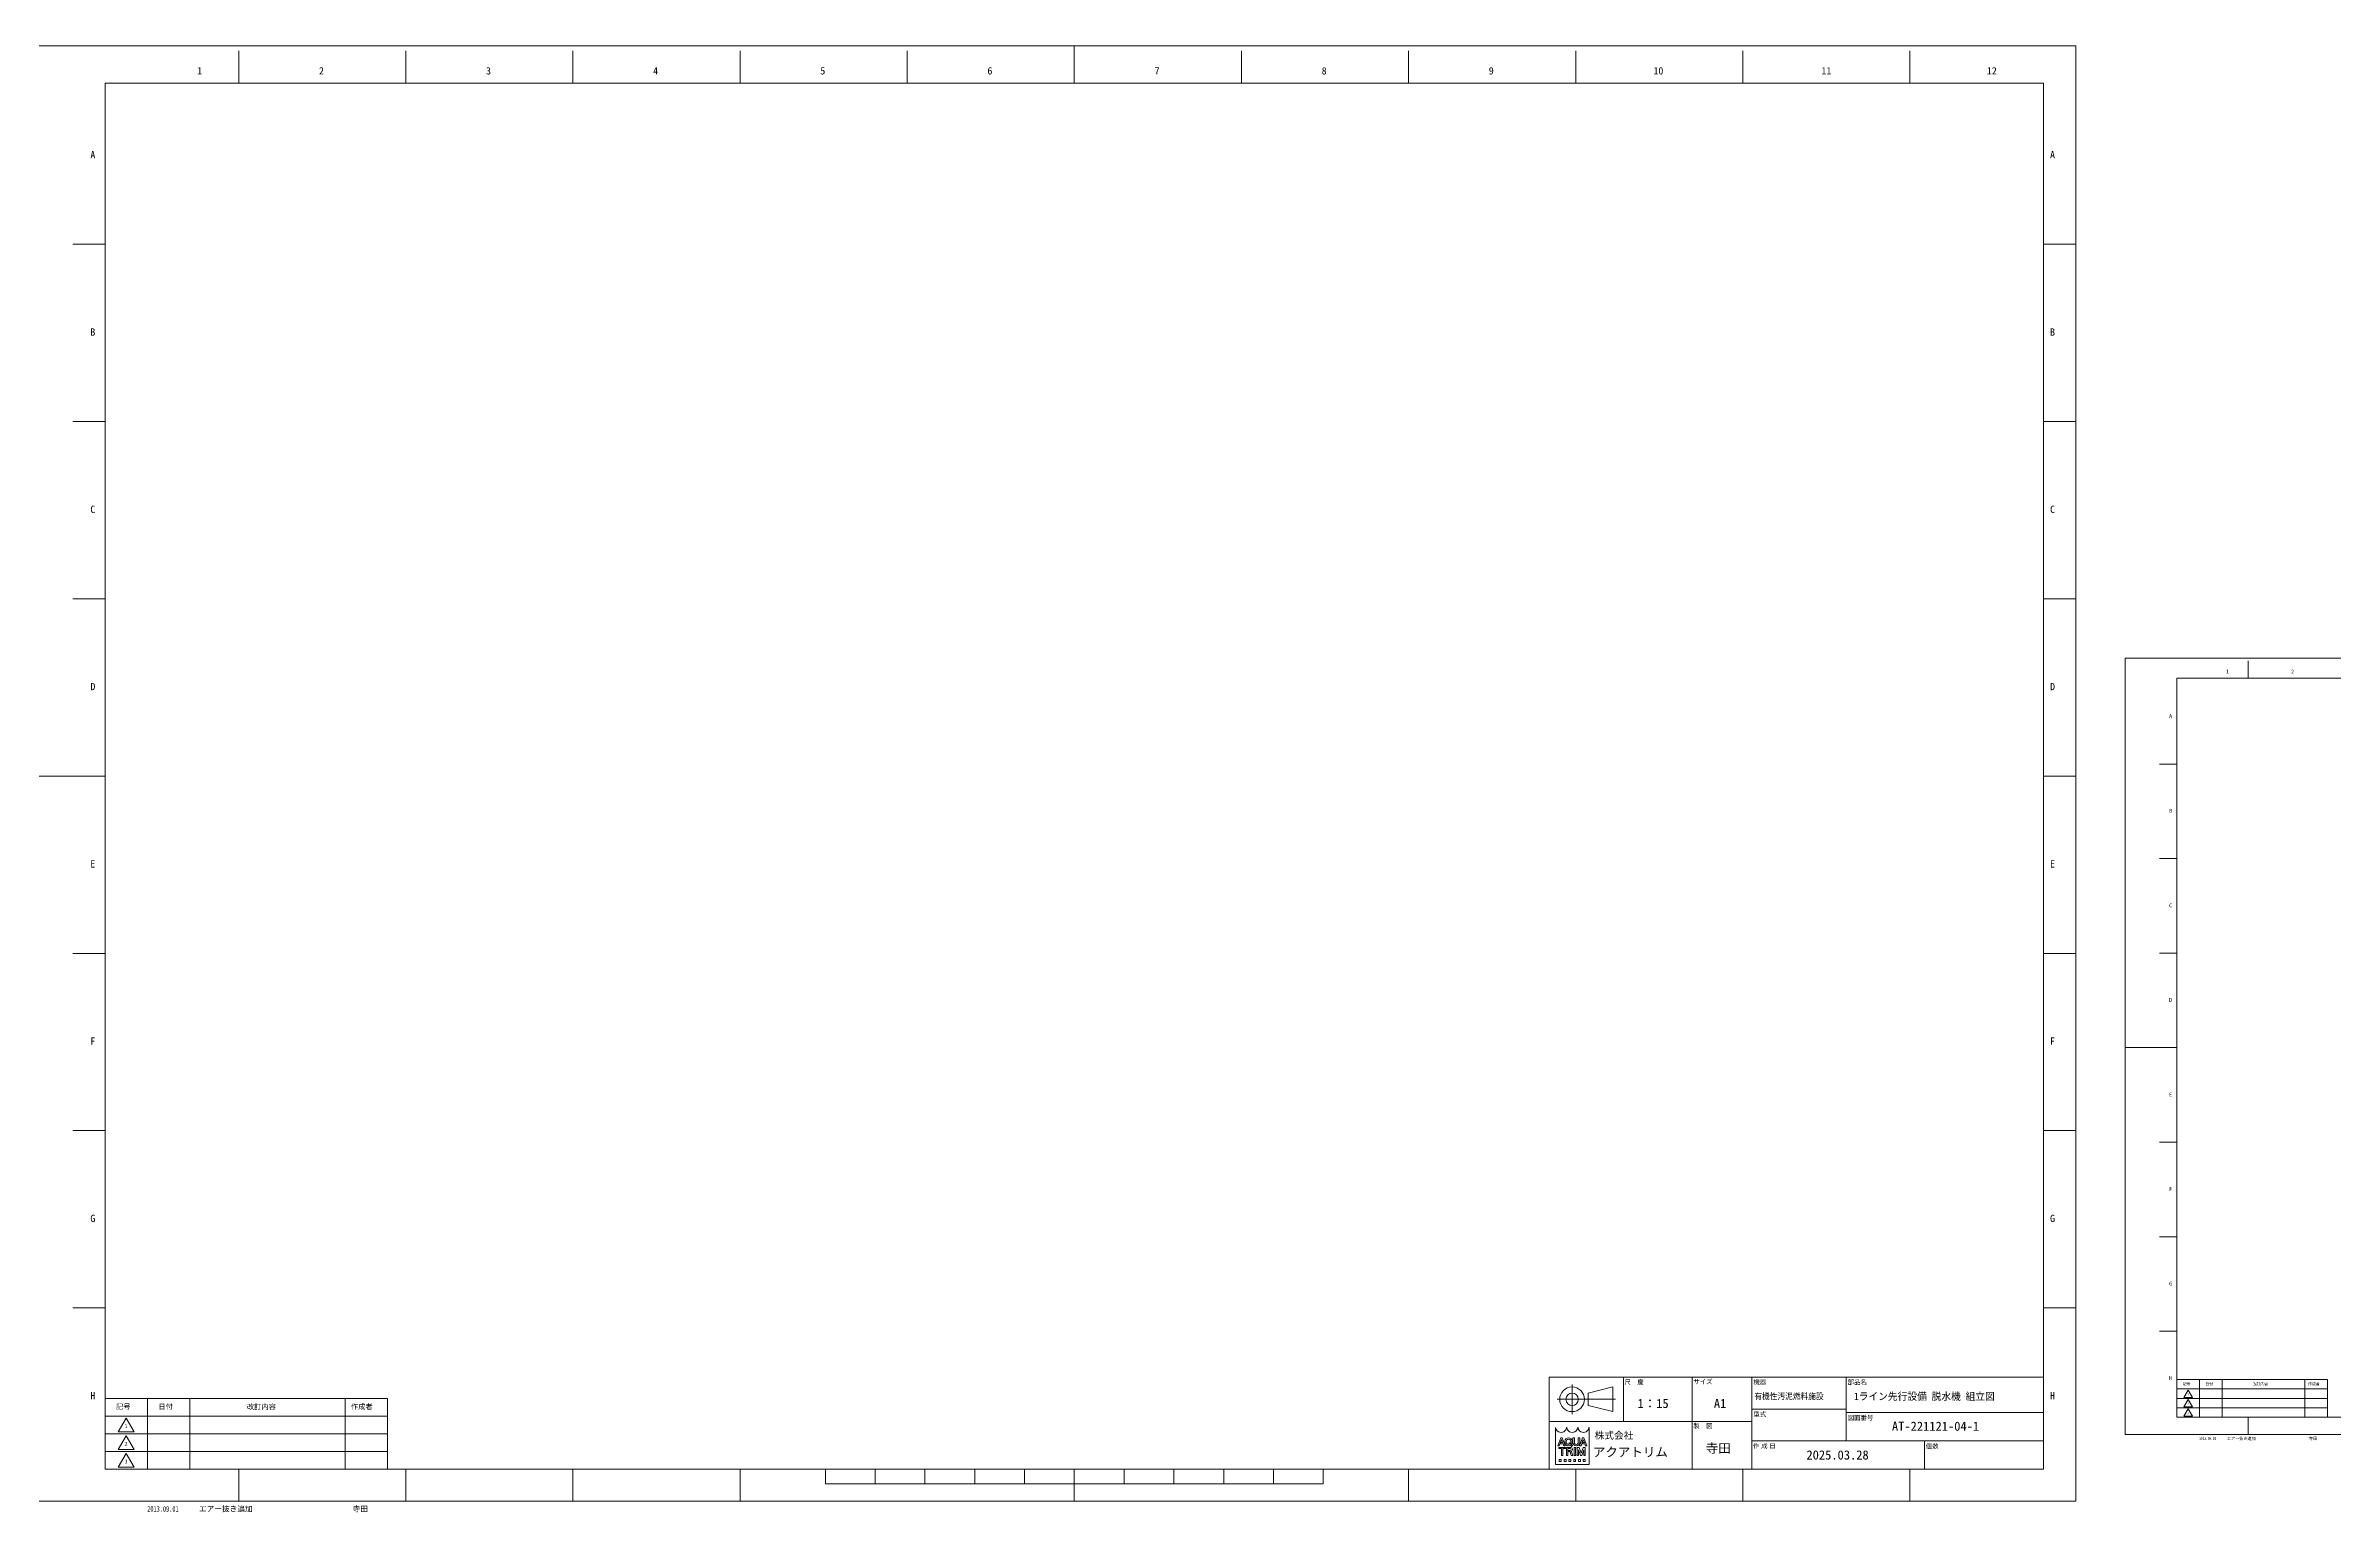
# Model space of a CAD drawing. Units: millimetres at full size. Extents: x -32787 to 32787, y -11878 to 14562.
# Drawn here: x -25670 to -11922, y -11878 to -3069 of the extents above; entities that cross this region are included whole.
import ezdxf
from ezdxf.enums import TextEntityAlignment as Align

# ---------------------------------------------------------------- set-up
doc = ezdxf.new("R2010")
doc.units = ezdxf.units.MM
doc.header["$LTSCALE"] = 9.6
doc.layers.add('0-0_90_FRAME', color=2, linetype='Continuous', lineweight=9)
doc.layers.add('0-1_91_BLANK', color=6, linetype='Continuous', lineweight=9)
doc.styles.add('ＭＳ ゴシック', font='')
doc.styles.add('ＭＳ Ｐゴシック', font='')
doc.styles.get('ＭＳ ゴシック').set_extended_font_data('MS Gothic')
doc.styles.get('ＭＳ Ｐゴシック').set_extended_font_data('MS PGothic')

msp = doc.modelspace()

# ---------------------------------------------------------------- linework, layer by layer
at = {"layer": '0-0_90_FRAME'}
for p, q in [((-24510.854, -3293.227), (-24510.854, -3098.798)), ((-23506.853, -3293.227), (-23506.853, -3098.798)), ((-22502.852, -3293.227), (-22502.852, -3098.798)), ((-21498.851, -3293.227), (-21498.851, -3098.798)), ((-20494.85, -3293.227), (-20494.85, -3098.798)), ((-18486.848, -3293.227), (-18486.848, -3098.798)), ((-17482.847, -3293.227), (-17482.847, -3098.798)), ((-16478.846, -3293.227), (-16478.846, -3098.798)), ((-15474.845, -3293.227), (-15474.845, -3098.798)), ((-14470.844, -3293.227), (-14470.844, -3098.798)), ((-25313.797, -4261.256), (-25508.226, -4261.256)), ((-13473.472, -4261.256), (-13667.901, -4261.256)), ((-25313.797, -5326.215), (-25508.226, -5326.215)), ((-13473.472, -5326.215), (-13667.901, -5326.215)), ((-25313.797, -6391.173), (-25508.226, -6391.173)), ((-13473.472, -6391.173), (-13667.901, -6391.173)), ((-12438.776, -6867.348), (-12438.776, -6763.653)), ((-12867.012, -7383.63), (-12970.708, -7383.63)), ((-12867.012, -7951.608), (-12970.708, -7951.608)), ((-25313.797, -8521.09), (-25508.226, -8521.09)), ((-13473.472, -8521.09), (-13667.901, -8521.09)), ((-12867.012, -8519.586), (-12970.708, -8519.586)), ((-25313.797, -9586.048), (-25508.226, -9586.048)), ((-13473.472, -9586.048), (-13667.901, -9586.048)), ((-12867.012, -9655.541), (-12970.708, -9655.541)), ((-12867.012, -10223.519), (-12970.708, -10223.519)), ((-25313.797, -10651.006), (-25508.226, -10651.006)), ((-13473.472, -10651.006), (-13667.901, -10651.006)), ((-12867.012, -10791.497), (-12970.708, -10791.497)), ((-12438.776, -11411.011), (-12438.776, -11307.779)), ((-16585.853, -11479.259), (-16585.853, -11479.028)), ((-16585.853, -11479.259), (-16577.231, -11479.259)), ((-16579.622, -11488.864), (-16540.237, -11488.864)), ((-16579.622, -11488.864), (-16579.622, -11495.589)), ((-16579.622, -11495.589), (-16565.213, -11495.589)), ((-16577.231, -11479.259), (-16563.76, -11441.427)), ((-16572.53, -11466.596), (-16569.93, -11459.296)), ((-16572.53, -11466.596), (-16554.797, -11466.596)), ((-16569.93, -11459.296), (-16557.397, -11459.296)), ((-16567.742, -11431.229), (-16559.777, -11431.229)), ((-16564.252, -11536.894), (-16564.252, -11496.549)), ((-16564.252, -11536.894), (-16555.607, -11536.894)), ((-16557.397, -11459.296), (-16563.76, -11441.427)), ((-16541.666, -11479.028), (-16559.777, -11431.229)), ((-16555.607, -11536.894), (-16555.607, -11496.549)), ((-16554.646, -11495.589), (-16540.237, -11495.589)), ((-16543.714, -11452.362), (-16543.714, -11458.125)), ((-16541.666, -11479.259), (-16541.666, -11479.028)), ((-16540.237, -11488.864), (-16540.237, -11495.589)), ((-16535.709, -11452.927), (-16535.709, -11457.538)), ((-16534.762, -11488.864), (-16534.762, -11536.894)), ((-16534.762, -11488.864), (-16512.668, -11488.864)), ((-16526.117, -11495.589), (-16511.516, -11495.589)), ((-16525.828, -11514.134), (-16525.828, -11507.41)), ((-16525.828, -11507.41), (-16511.516, -11507.41)), ((-16525.828, -11514.134), (-16516.396, -11514.134)), ((-16519.759, -11466.525), (-16515.504, -11462.007)), ((-16519.759, -11466.525), (-16515.836, -11470.342)), ((-16515.504, -11462.007), (-16497.713, -11476.666)), ((-16512.831, -11516.541), (-16505.519, -11536.894)), ((-16510.376, -11466.005), (-16504.186, -11471.106)), ((-16509.951, -11476.07), (-16503.272, -11482.57)), ((-16507.533, -11452.927), (-16507.533, -11457.538)), ((-16505.519, -11536.894), (-16496.202, -11536.894)), ((-16504.478, -11516.241), (-16496.202, -11536.51)), ((-16503.272, -11482.57), (-16497.713, -11476.666)), ((-16499.527, -11452.362), (-16499.527, -11458.125)), ((-16496.202, -11536.51), (-16496.202, -11536.894)), ((-16495.087, -11459.863), (-16495.087, -11431.229)), ((-16486.441, -11431.229), (-16495.087, -11431.229)), ((-16488.917, -11488.864), (-16478.35, -11488.864)), ((-16488.917, -11488.864), (-16488.917, -11495.589)), ((-16488.917, -11536.894), (-16488.917, -11530.17)), ((-16487.956, -11529.21), (-16487.956, -11496.549)), ((-16486.441, -11458.125), (-16486.441, -11431.229)), ((-16479.311, -11529.21), (-16479.311, -11496.549)), ((-16478.35, -11488.864), (-16478.35, -11495.589)), ((-16473.473, -11479.259), (-16476.355, -11479.259)), ((-16469.696, -11488.864), (-16457.151, -11488.864)), ((-16450.004, -11536.894), (-16461.058, -11503.273)), ((-16445.681, -11523.748), (-16457.151, -11488.864)), ((-16455.228, -11479.259), (-16455.228, -11479.028)), ((-16455.228, -11479.259), (-16446.606, -11479.259)), ((-16454.742, -11459.863), (-16454.742, -11431.229)), ((-16450.004, -11536.894), (-16441.358, -11536.894)), ((-16446.606, -11479.259), (-16433.135, -11441.427)), ((-16445.681, -11523.748), (-16434.211, -11488.864)), ((-16441.905, -11466.596), (-16439.305, -11459.296)), ((-16441.905, -11466.596), (-16424.172, -11466.596)), ((-16441.358, -11536.894), (-16430.303, -11503.273)), ((-16439.305, -11459.296), (-16426.772, -11459.296)), ((-16437.117, -11431.229), (-16429.152, -11431.229)), ((-16421.658, -11488.864), (-16434.211, -11488.864)), ((-16426.772, -11459.296), (-16433.135, -11441.427)), ((-16411.041, -11479.028), (-16429.152, -11431.229)), ((-16411.041, -11479.259), (-16411.041, -11479.028)), ((-24510.854, -11812.595), (-24510.854, -11619.036)), ((-23506.853, -11812.595), (-23506.853, -11619.036)), ((-22502.852, -11812.595), (-22502.852, -11619.036)), ((-21498.851, -11812.595), (-21498.851, -11619.036)), ((-17482.847, -11812.595), (-17482.847, -11619.036)), ((-16577.216, -11562.048), (-16577.216, -11573.575)), ((-16548.398, -11562.048), (-16548.398, -11573.575)), ((-16519.58, -11562.048), (-16519.58, -11573.575)), ((-16490.762, -11562.048), (-16490.762, -11573.575)), ((-16478.846, -11812.595), (-16478.846, -11619.036)), ((-16461.944, -11562.048), (-16461.944, -11573.575)), ((-16421.599, -11562.048), (-16421.599, -11573.575)), ((-15474.845, -11812.595), (-15474.845, -11619.036)), ((-14470.844, -11812.595), (-14470.844, -11619.036))]:
    msp.add_line(p, q, dxfattribs=at)
at = {"layer": '0-0_90_FRAME', "color": 6}
for p, q in [((-19490.849, -3068.798), (-19490.849, -3293.227)), ((-25896.485, -7456.131), (-25313.797, -7456.131)), ((-13473.472, -7456.131), (-13667.901, -7456.131)), ((-13177.78, -9087.564), (-12867.012, -9087.564)), ((-20986.456, -11708.772), (-20986.456, -11619.036)), ((-20687.335, -11708.772), (-20687.335, -11619.036)), ((-20388.213, -11708.772), (-20388.213, -11619.036)), ((-20089.092, -11708.772), (-20089.092, -11619.036)), ((-19789.97, -11708.772), (-19789.97, -11619.036)), ((-19490.849, -11812.595), (-19490.849, -11619.036)), ((-19191.727, -11708.772), (-19191.727, -11619.036)), ((-18892.606, -11708.772), (-18892.606, -11619.036)), ((-18593.485, -11708.772), (-18593.485, -11619.036)), ((-18294.363, -11708.772), (-18294.363, -11619.036)), ((-17995.242, -11708.772), (-17995.242, -11619.036)), ((-20986.456, -11708.772), (-17995.242, -11708.772))]:
    msp.add_line(p, q, dxfattribs=at)
at = {"layer": '0-0_90_FRAME', "color": 134}
for p, q in [((-16500.539, -11289.153), (-16500.539, -11110.953)), ((-16192.401, -11332.643), (-16192.401, -11067.464)), ((-15778.723, -11619.036), (-15778.723, -11067.464)), ((-15421.294, -11619.036), (-15421.294, -11067.464)), ((-14854.866, -11067.464), (-14854.866, -11449.321)), ((-12731.241, -11307.779), (-12731.241, -11081.493)), ((-12595.469, -11307.779), (-12595.469, -11081.493)), ((-12097.641, -11307.779), (-12097.641, -11081.493)), ((-25059.225, -11619.036), (-25059.225, -11194.75)), ((-24804.654, -11619.036), (-24804.654, -11194.75)), ((-23871.225, -11619.036), (-23871.225, -11194.75)), ((-16589.639, -11200.053), (-16240.664, -11200.053)), ((-15421.294, -11258.393), (-14854.866, -11258.393)), ((-12867.012, -11138.065), (-11961.869, -11138.065)), ((-12867.012, -11194.636), (-11961.869, -11194.636)), ((-12867.012, -11251.208), (-11961.869, -11251.208)), ((-25313.797, -11300.821), (-23616.654, -11300.821)), ((-25313.797, -11406.893), (-23616.654, -11406.893)), ((-15421.294, -11332.643), (-16637.901, -11332.643)), ((-14854.866, -11279.607), (-13667.901, -11279.607)), ((-25313.797, -11512.964), (-23616.654, -11512.964)), ((-15421.294, -11449.321), (-13667.901, -11449.321)), ((-14384.258, -11449.321), (-14384.258, -11619.036))]:
    msp.add_line(p, q, dxfattribs=at)
at = {"layer": '0-0_90_FRAME', "color": 6}
for points in [[(-25313.797, -11619.036), (-13667.901, -11619.036), (-13667.901, -3293.227), (-25313.797, -3293.227)], [(-12867.012, -11307.779), (-6655.868, -11307.779), (-6655.868, -6867.348), (-12867.012, -6867.348)]]:
    msp.add_lwpolyline(points, close=True, dxfattribs=at)
at = {"layer": '0-0_90_FRAME', "color": 134}
for points in [[(-16637.901, -11619.036), (-13667.901, -11619.036), (-13667.901, -11067.464), (-16637.901, -11067.464)], [(-16404.014, -11162.928), (-16255.514, -11125.803), (-16255.514, -11274.303), (-16404.014, -11237.178)], [(-12867.012, -11307.779), (-11961.869, -11307.779), (-11961.869, -11081.493), (-12867.012, -11081.493)], [(-25313.797, -11619.036), (-23616.654, -11619.036), (-23616.654, -11194.75), (-25313.797, -11194.75)], [(-12824.584, -11188.628), (-12799.127, -11144.535), (-12773.669, -11188.628)], [(-12824.584, -11245.199), (-12799.127, -11201.106), (-12773.669, -11245.199)], [(-12824.584, -11301.771), (-12799.127, -11257.678), (-12773.669, -11301.771)], [(-25234.243, -11395.627), (-25186.511, -11312.952), (-25138.779, -11395.627)], [(-25234.243, -11501.698), (-25186.511, -11419.024), (-25138.779, -11501.698)], [(-25234.243, -11607.77), (-25186.511, -11525.095), (-25138.779, -11607.77)]]:
    msp.add_lwpolyline(points, close=True, dxfattribs=at)
at = {"layer": '0-0_90_FRAME'}
for points in [[(-16398.545, -11368.968), (-16398.545, -11590.866), (-16600.27, -11590.866), (-16600.27, -11368.968)], [(-16585.853, -11479.259), (-16585.853, -11479.028), (-16567.742, -11431.229)], [(-16541.666, -11479.259), (-16550.288, -11479.259), (-16554.797, -11466.596)], [(-16534.762, -11536.894), (-16526.117, -11536.894), (-16526.117, -11495.589)], [(-16488.917, -11536.894), (-16478.35, -11536.894), (-16478.35, -11530.17)], [(-16469.696, -11488.864), (-16469.696, -11536.894), (-16461.05, -11536.894), (-16461.058, -11503.273)], [(-16463.387, -11458.125), (-16463.387, -11431.229), (-16454.742, -11431.229)], [(-16455.228, -11479.259), (-16455.228, -11479.028), (-16437.117, -11431.229)], [(-16430.303, -11503.273), (-16430.303, -11536.894), (-16421.658, -11536.894), (-16421.658, -11488.864)], [(-16411.041, -11479.259), (-16419.663, -11479.259), (-16424.172, -11466.596)], [(-16577.216, -11562.048), (-16565.689, -11562.048), (-16565.689, -11573.575), (-16577.216, -11573.575)], [(-16548.398, -11562.048), (-16536.871, -11562.048), (-16536.871, -11573.575), (-16548.398, -11573.575)], [(-16519.58, -11562.048), (-16508.053, -11562.048), (-16508.053, -11573.575), (-16519.58, -11573.575)], [(-16490.762, -11562.048), (-16479.235, -11562.048), (-16479.235, -11573.575), (-16490.762, -11573.575)], [(-16461.944, -11562.048), (-16450.417, -11562.048), (-16450.417, -11573.575), (-16461.944, -11573.575)], [(-16421.599, -11562.048), (-16433.127, -11562.048), (-16433.127, -11573.575), (-16421.599, -11573.575)]]:
    msp.add_lwpolyline(points, dxfattribs=at)
at = {"layer": '0-0_90_FRAME', "color": 134}
for radius in [74.25, 37.125]:
    msp.add_circle((-16500.539, -11200.053), radius, dxfattribs=at)
at = {"layer": '0-0_90_FRAME'}
for centre, radius, start, end in [((-16600.27, -11369.929), 0.961, 0, 90), ((-16533.029, -11369.929), 0.961, 0, 180), ((-16533.029, -11369.929), 0.961, 0, 90), ((-16465.787, -11369.929), 0.961, 0, 180), ((-16398.545, -11369.929), 0.961, 90, 180), ((-16565.213, -11496.549), 0.961, 0, 90), ((-16554.646, -11496.549), 0.961, 90, 180), ((-16516.396, -11517.976), 3.842, 21.9283, 90), ((-16511.722, -11501.499), 5.914, 271.99706, 88.00294), ((-16510.29, -11518.622), 6.281, 22.27295, 58.55311), ((-16474.78, -11458.994), 20.325, 182.45003, 265.55526), ((-16488.917, -11496.549), 0.961, 0, 90), ((-16488.917, -11529.21), 0.961, 270, 0), ((-16469.293, -11458.349), 17.15, 179.25279, 218.96457), ((-16474.914, -11455.128), 15.989, 241.15773, 298.84227), ((-16478.35, -11496.549), 0.961, 90, 180), ((-16478.35, -11529.21), 0.961, 180, 270), ((-16475.048, -11458.994), 20.325, 274.44474, 357.54997), ((-16480.535, -11458.349), 17.15, 321.03543, 0.74721)]:
    msp.add_arc(centre, radius, start, end, dxfattribs=at)
for centre, major_axis, ratio, start_param, end_param in [((-16566.649, -11369.929), (-32.66, 0), 0.882353, 6.283185307, 9.424777961), ((-16499.408, -11369.929), (-32.66, 0), 0.882353, 6.283185307, 9.424777961), ((-16432.166, -11369.929), (-32.66, 0), 0.882353, 6.283185307, 9.424777961), ((-16521.621, -11452.362), (-22.094, 0), 0.956522, 3.141592654, 6.283185307), ((-16521.621, -11458.125), (-22.094, 0), 0.956522, 6.283185307, 8.410455863), ((-16521.621, -11452.927), (14.088, 0), 0.994718, 6.283185307, 9.424777961), ((-16521.621, -11457.56), (14.088, 0), 0.995036, 3.141592654, 5.135492593), ((-16512.668, -11501.499), (-15.506, 0), 0.81482, 1.944069453, 4.71238898), ((-16521.621, -11457.56), (14.088, 0), 0.995036, 5.636667124, 6.283185307), ((-16521.621, -11458.125), (-22.094, 0), 0.956522, 2.48020459, 3.141592654)]:
    msp.add_ellipse(centre, major_axis=major_axis, ratio=ratio, start_param=start_param, end_param=end_param, dxfattribs=at)
at = {"layer": '0-1_91_BLANK'}
for points in [[(-25896.485, -11812.595), (-13473.472, -11812.595), (-13473.472, -3068.798), (-25896.485, -3068.798)], [(-13177.78, -11411.011), (-6552.173, -11411.011), (-6552.173, -6747.653), (-13177.78, -6747.653)]]:
    msp.add_lwpolyline(points, close=True, dxfattribs=at)

# ---------------------------------------------------------------- texts
at = {"layer": '0-0_90_FRAME', "color": 134}
for s, height, style, p in [('1', 43.99, 'ＭＳ ゴシック', (-24760.835, -3254.502)), ('2', 43.99, 'ＭＳ ゴシック', (-24028.854, -3254.502)), ('3', 43.99, 'ＭＳ ゴシック', (-23024.853, -3254.502)), ('4', 43.99, 'ＭＳ ゴシック', (-22020.852, -3254.502)), ('5', 43.99, 'ＭＳ ゴシック', (-21016.851, -3254.502)), ('6', 43.99, 'ＭＳ ゴシック', (-20012.849, -3254.502)), ('7', 43.99, 'ＭＳ ゴシック', (-19008.848, -3254.502)), ('8', 43.99, 'ＭＳ ゴシック', (-18004.847, -3254.502)), ('9', 43.99, 'ＭＳ ゴシック', (-17000.846, -3254.502)), ('10', 43.99, 'ＭＳ ゴシック', (-16011.845, -3254.502)), ('11', 43.99, 'ＭＳ ゴシック', (-15002.844, -3254.502)), ('12', 43.99, 'ＭＳ ゴシック', (-14008.843, -3254.502)), ('A', 43.99, 'ＭＳ ゴシック', (-25402.125, -3758.777)), ('A', 43.99, 'ＭＳ ゴシック', (-13629.25, -3758.777)), ('B', 43.99, 'ＭＳ ゴシック', (-25402.125, -4823.736)), ('B', 43.99, 'ＭＳ ゴシック', (-13629.25, -4823.736)), ('C', 43.99, 'ＭＳ ゴシック', (-25402.125, -5888.694)), ('C', 43.99, 'ＭＳ ゴシック', (-13629.25, -5888.694)), ('1', 23.46, 'ＭＳ ゴシック', (-12572.099, -6846.694)), ('2', 23.46, 'ＭＳ ゴシック', (-12181.709, -6846.694)), ('D', 43.99, 'ＭＳ ゴシック', (-25402.125, -6953.652)), ('D', 43.99, 'ＭＳ ゴシック', (-13629.25, -6953.652)), ('A', 23.46, 'ＭＳ ゴシック', (-12914.121, -7115.642)), ('B', 23.46, 'ＭＳ ゴシック', (-12914.121, -7683.619)), ('E', 43.99, 'ＭＳ ゴシック', (-25402.125, -8018.61)), ('E', 43.99, 'ＭＳ ゴシック', (-13629.25, -8018.61)), ('C', 23.46, 'ＭＳ ゴシック', (-12914.121, -8251.597)), ('D', 23.46, 'ＭＳ ゴシック', (-12914.121, -8819.575)), ('F', 43.99, 'ＭＳ ゴシック', (-25402.125, -9083.569)), ('F', 43.99, 'ＭＳ ゴシック', (-13629.25, -9083.569)), ('E', 23.46, 'ＭＳ ゴシック', (-12914.121, -9387.553)), ('F', 23.46, 'ＭＳ ゴシック', (-12914.121, -9955.53)), ('G', 43.99, 'ＭＳ ゴシック', (-25402.125, -10148.527)), ('G', 43.99, 'ＭＳ ゴシック', (-13629.25, -10148.527)), ('G', 23.46, 'ＭＳ ゴシック', (-12914.121, -10523.508)), ('尺\u3000度', 27.49, 'ＭＳ Ｐゴシック', (-16185.673, -11119.427)), ('サイズ', 27.49, 'ＭＳ Ｐゴシック', (-15771.995, -11116.631)), ('機器', 27.49, 'ＭＳ Ｐゴシック', (-15411.1, -11118.808)), ('部品名', 27.49, 'ＭＳ Ｐゴシック', (-14844.672, -11118.808)), ('H', 23.46, 'ＭＳ ゴシック', (-12914.121, -11091.486)), ('記号', 16.59, 'ＭＳ Ｐゴシック', (-12832.041, -11121.093)), ('日付', 16.59, 'ＭＳ Ｐゴシック', (-12696.269, -11121.093)), ('改訂内容', 16.59, 'ＭＳ Ｐゴシック', (-12412.384, -11121.479)), ('作成者', 16.59, 'ＭＳ Ｐゴシック', (-12079.127, -11121.093)), ('H', 43.99, 'ＭＳ ゴシック', (-25402.125, -11213.485)), ('記号', 31.11, 'ＭＳ Ｐゴシック', (-25248.225, -11269)), ('日付', 31.11, 'ＭＳ Ｐゴシック', (-24993.654, -11269)), ('改訂内容', 31.11, 'ＭＳ Ｐゴシック', (-24461.368, -11269.723)), ('作成者', 31.11, 'ＭＳ Ｐゴシック', (-23836.511, -11269)), ('1：15', 54.99, 'ＭＳ ゴシック', (-16107.389, -11268.994)), ('A1', 54.99, 'ＭＳ ゴシック', (-15648.739, -11268.994)), ('型式', 27.49, 'ＭＳ Ｐゴシック', (-15411.1, -11311.611)), ('H', 43.99, 'ＭＳ ゴシック', (-13629.25, -11213.485)), ('2', 12.44, 'ＭＳ ゴシック', (-12804.64, -11236.979)), ('1', 12.44, 'ＭＳ ゴシック', (-12804.64, -11180.407)), ('1', 23.33, 'ＭＳ ゴシック', (-25196.849, -11380.213)), ('製\u3000図', 27.49, 'ＭＳ Ｐゴシック', (-15771.995, -11381.809)), ('図面番号', 27.49, 'ＭＳ Ｐゴシック', (-14844.672, -11332.826)), ('AT-221121-04-1', 54.99, 'ＭＳ ゴシック', (-14578.943, -11405.666)), ('3', 12.44, 'ＭＳ ゴシック', (-12804.64, -11293.55)), ('2', 23.33, 'ＭＳ ゴシック', (-25196.849, -11486.285)), ('寺田', 54.99, 'ＭＳ ゴシック', (-15697.47, -11537.953)), ('作 成 日', 27.49, 'ＭＳ Ｐゴシック', (-15413.688, -11502.091)), ('2025.03.28', 54.99, 'ＭＳ ゴシック', (-15092.527, -11578.298)), ('個数', 27.49, 'ＭＳ Ｐゴシック', (-14375.352, -11503.128)), ('3', 23.33, 'ＭＳ ゴシック', (-25196.849, -11592.356))]:
    msp.add_text(s, height=height, dxfattribs=dict(at, style=style)).set_placement(p, align=Align.BOTTOM_LEFT)
at = {"layer": '0-0_90_FRAME', "color": 134, "style": 'ＭＳ ゴシック'}
for s, height, width, p in [('有機性汚泥燃料施設', 36.66, 0.9, (-15405.377, -11211.095)), ('1ライン先行設備 脱水機 組立図', 43.99, 0.95, (-14807.218, -11217.52))]:
    msp.add_text(s, height=height, dxfattribs=dict(at, width=width)).set_placement(p, align=Align.BOTTOM_LEFT)
at = {"layer": '0-0_90_FRAME', "style": 'ＭＳ ゴシック'}
for s, height, p in [('株式会社', 41.57, (-16365.028, -11450.526)), ('アクアトリム', 54.99, (-16375.472, -11560.668))]:
    msp.add_text(s, height=height, dxfattribs=at).set_placement(p, align=Align.BOTTOM_LEFT)
at = {"layer": '0-0_90_FRAME', "color": 3, "style": 'ＭＳ ゴシック', "width": 0.7}
for height, p in [(17.6, (-12731.774, -11449.409)), (32.99, (-25060.225, -11884.591))]:
    msp.add_text('2013.09.01', height=height, dxfattribs=at).set_placement(p, align=Align.BOTTOM_LEFT)
at = {"layer": '0-0_90_FRAME', "color": 3, "style": 'ＭＳ ゴシック'}
for s, height, p in [('エアー抜き追加', 17.6, (-12566.325, -11449.409)), ('寺田', 17.6, (-12073.843, -11449.409)), ('エアー抜き追加', 32.99, (-24750.007, -11884.591)), ('寺田', 32.99, (-23826.603, -11884.591))]:
    msp.add_text(s, height=height, dxfattribs=at).set_placement(p, align=Align.BOTTOM_LEFT)

doc.saveas('drawing.dxf')
